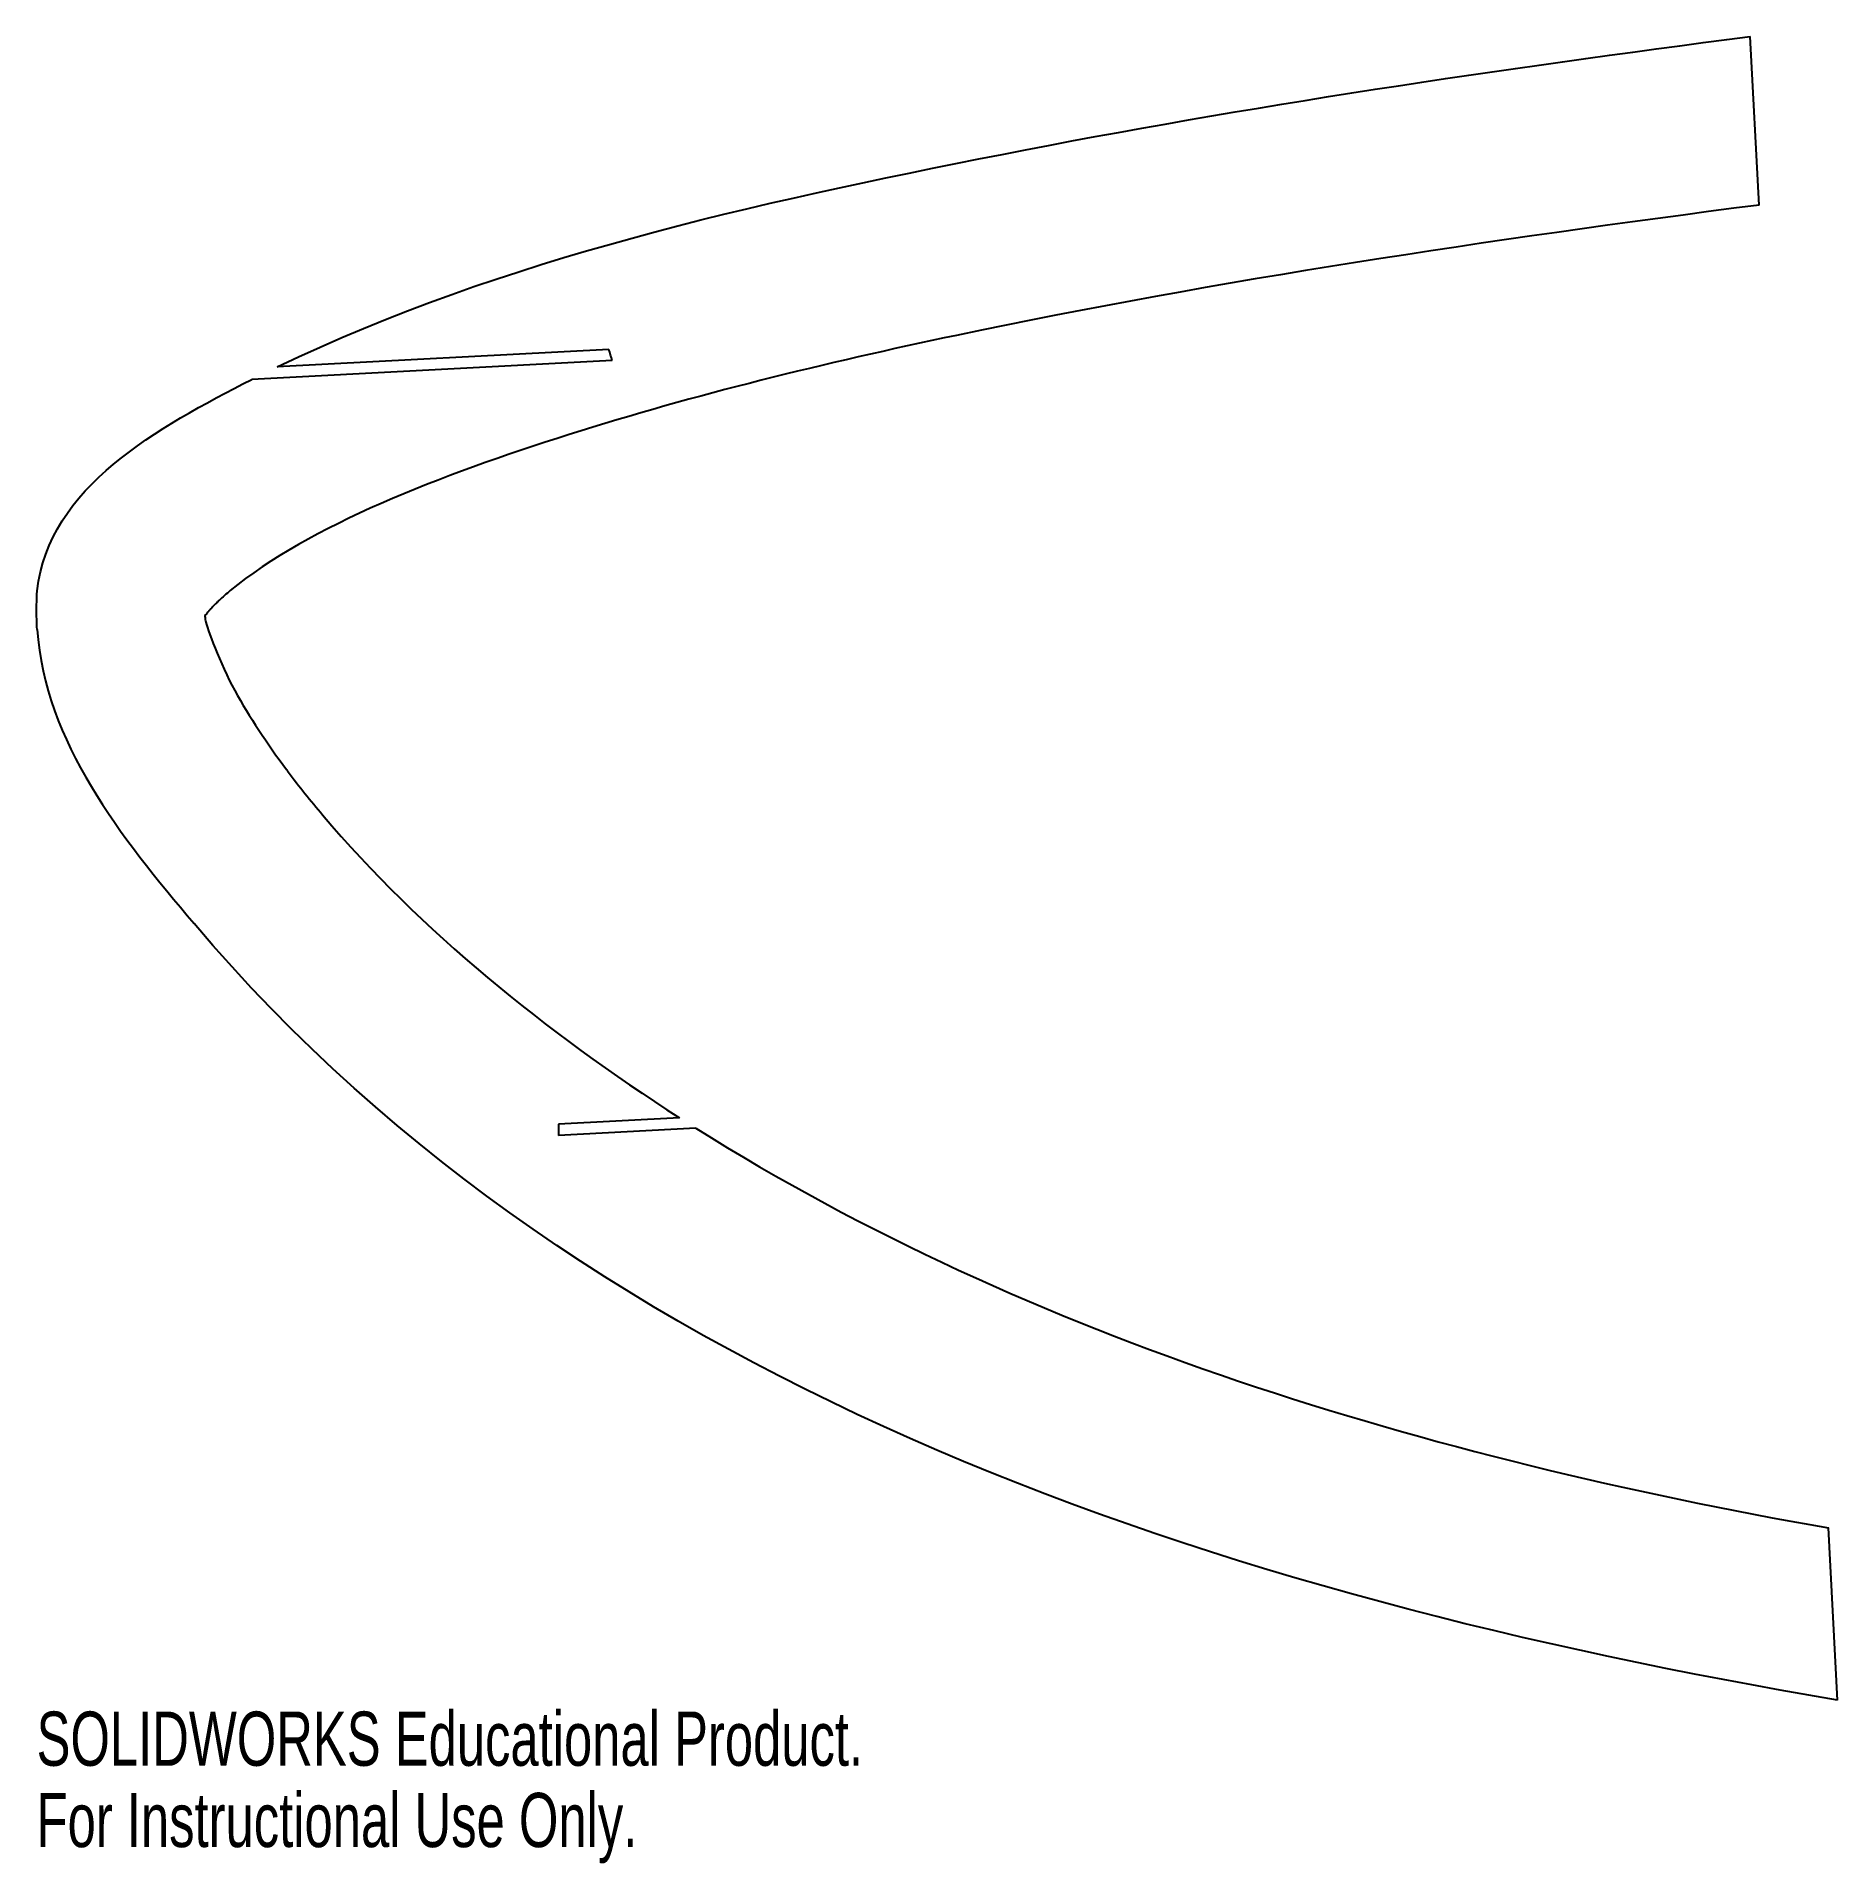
# Model space of a CAD drawing. Header units: millimetres. Extents: x -244 to -84, y -186 to -24.
import ezdxf

# ---------------------------------------------------------------- set-up
doc = ezdxf.new("R2010")
doc.units = ezdxf.units.MM
doc.styles.add('SLDTEXTSTYLE0', font='TXT', dxfattribs={"width": 0.7})

msp = doc.modelspace()

# ---------------------------------------------------------------- linework, layer by layer
at = {"color": 7, "linetype": 'Continuous', "lineweight": 25}
for p, q in [((-90.72, -38.55), (-91.51, -23.52)), ((-193.26, -51.43), (-222.83, -52.98)), ((-192.97, -52.42), (-225.1, -54.1)), ((-228.98, -74.83), (-229, -74.85)), ((-228.82, -74.64), (-228.83, -74.66)), ((-228.01, -73.81), (-228.03, -73.83)), ((-222.01, -88.88), (-221.96, -88.95)), ((-186.97, -119.95), (-197.74, -120.51)), ((-197.74, -120.51), (-197.74, -121.52)), ((-185.51, -120.87), (-197.74, -121.52)), ((-83.73, -171.88), (-84.54, -156.52))]:
    msp.add_line(p, q, dxfattribs=at)
for points, knots in [([(-222.83, -52.98), (-202.53, -43.25), (-180.29, -38.39), (-136.11, -29.68), (-113.84, -26.41), (-91.51, -23.52)], [0, 0, 0, 0, 0.5, 0.5, 1, 1, 1, 1]), ([(-90.72, -38.55), (-114.79, -41.68), (-138.73, -45.22), (-174.03, -52.65), (-185.45, -55.43), (-208.17, -62.61), (-220.02, -67.17), (-227.01, -72.93)], [0, 0, 0, 0, 0.5, 0.5, 0.75, 0.75, 1, 1, 1, 1]), ([(-229.23, -75.6), (-229.08, -76.25), (-227.93, -79.46), (-225.3, -84.21), (-223.75, -86.55), (-222.01, -88.88)], [0, 0, 0, 0, 0.5, 0.5, 1, 1, 1, 1])]:
    msp.add_open_spline(points, degree=3, knots=knots, dxfattribs=at)
for points in [[(-192.97, -52.42), (-193.06, -52.09), (-193.16, -51.76), (-193.26, -51.43)], [(-244.22, -72.96), (-243.28, -63.73), (-233.37, -58.33), (-225.1, -54.1)], [(-244.28, -74.21), (-244.27, -73.79), (-244.26, -73.38), (-244.22, -72.96)], [(-227.01, -72.93), (-227.19, -73.08), (-227.36, -73.23), (-227.52, -73.37)], [(-244.28, -74.48), (-244.28, -74.39), (-244.28, -74.3), (-244.28, -74.21)], [(-244.28, -74.52), (-244.28, -74.51), (-244.28, -74.49), (-244.28, -74.48)], [(-244.28, -74.55), (-244.28, -74.54), (-244.28, -74.53), (-244.28, -74.52)], [(-244.23, -76.39), (-244.27, -75.78), (-244.28, -75.17), (-244.28, -74.55)], [(-229, -74.85), (-229.1, -74.97), (-229.19, -75.08), (-229.27, -75.18)], [(-228.94, -74.77), (-228.95, -74.79), (-228.97, -74.81), (-228.98, -74.83)], [(-228.83, -74.66), (-228.87, -74.69), (-228.9, -74.73), (-228.94, -74.77)], [(-228.69, -74.5), (-228.74, -74.55), (-228.78, -74.6), (-228.82, -74.64)], [(-228.61, -74.41), (-228.64, -74.44), (-228.67, -74.47), (-228.69, -74.5)], [(-228.56, -74.36), (-228.58, -74.38), (-228.59, -74.39), (-228.61, -74.41)], [(-228.32, -74.11), (-228.4, -74.2), (-228.48, -74.28), (-228.56, -74.36)], [(-228.03, -73.83), (-228.13, -73.92), (-228.23, -74.02), (-228.32, -74.11)], [(-227.52, -73.37), (-227.69, -73.52), (-227.85, -73.67), (-228.01, -73.81)], [(-244.23, -76.39), (-243.56, -86.41), (-236.72, -94.95), (-230.24, -102.62)], [(-229.27, -75.18), (-229.27, -75.23), (-229.27, -75.28), (-229.26, -75.33)], [(-229.26, -75.33), (-229.26, -75.35), (-229.26, -75.38), (-229.26, -75.4)], [(-229.26, -75.4), (-229.25, -75.52), (-229.25, -75.52), (-229.25, -75.53)], [(-229.25, -75.53), (-229.25, -75.54), (-229.25, -75.55), (-229.23, -75.6)], [(-221.96, -88.95), (-221.93, -88.99), (-221.89, -89.04), (-221.86, -89.09)], [(-221.86, -89.09), (-220.88, -90.39), (-219.85, -91.68), (-218.78, -92.94)], [(-218.78, -92.94), (-210.07, -103.26), (-198.91, -112.27), (-186.97, -119.95)], [(-83.73, -171.88), (-138.02, -162.69), (-194.74, -144.68), (-230.24, -102.62)], [(-185.51, -120.87), (-155.49, -139.76), (-120.16, -150.24), (-84.54, -156.52)]]:
    msp.add_open_spline(points, degree=3, dxfattribs=at)

# ---------------------------------------------------------------- texts
at = {"color": 7, "linetype": 'Continuous', "char_height": 4.8336, "attachment_point": 1, "style": 'SLDTEXTSTYLE0'}
for s, insert in [('SOLIDWORKS Educational Product.', (-244.28, -172.9)), ('For Instructional Use Only.', (-244.28, -180.15))]:
    msp.add_mtext(s, dxfattribs=dict(at, insert=insert))

doc.saveas('drawing.dxf')
